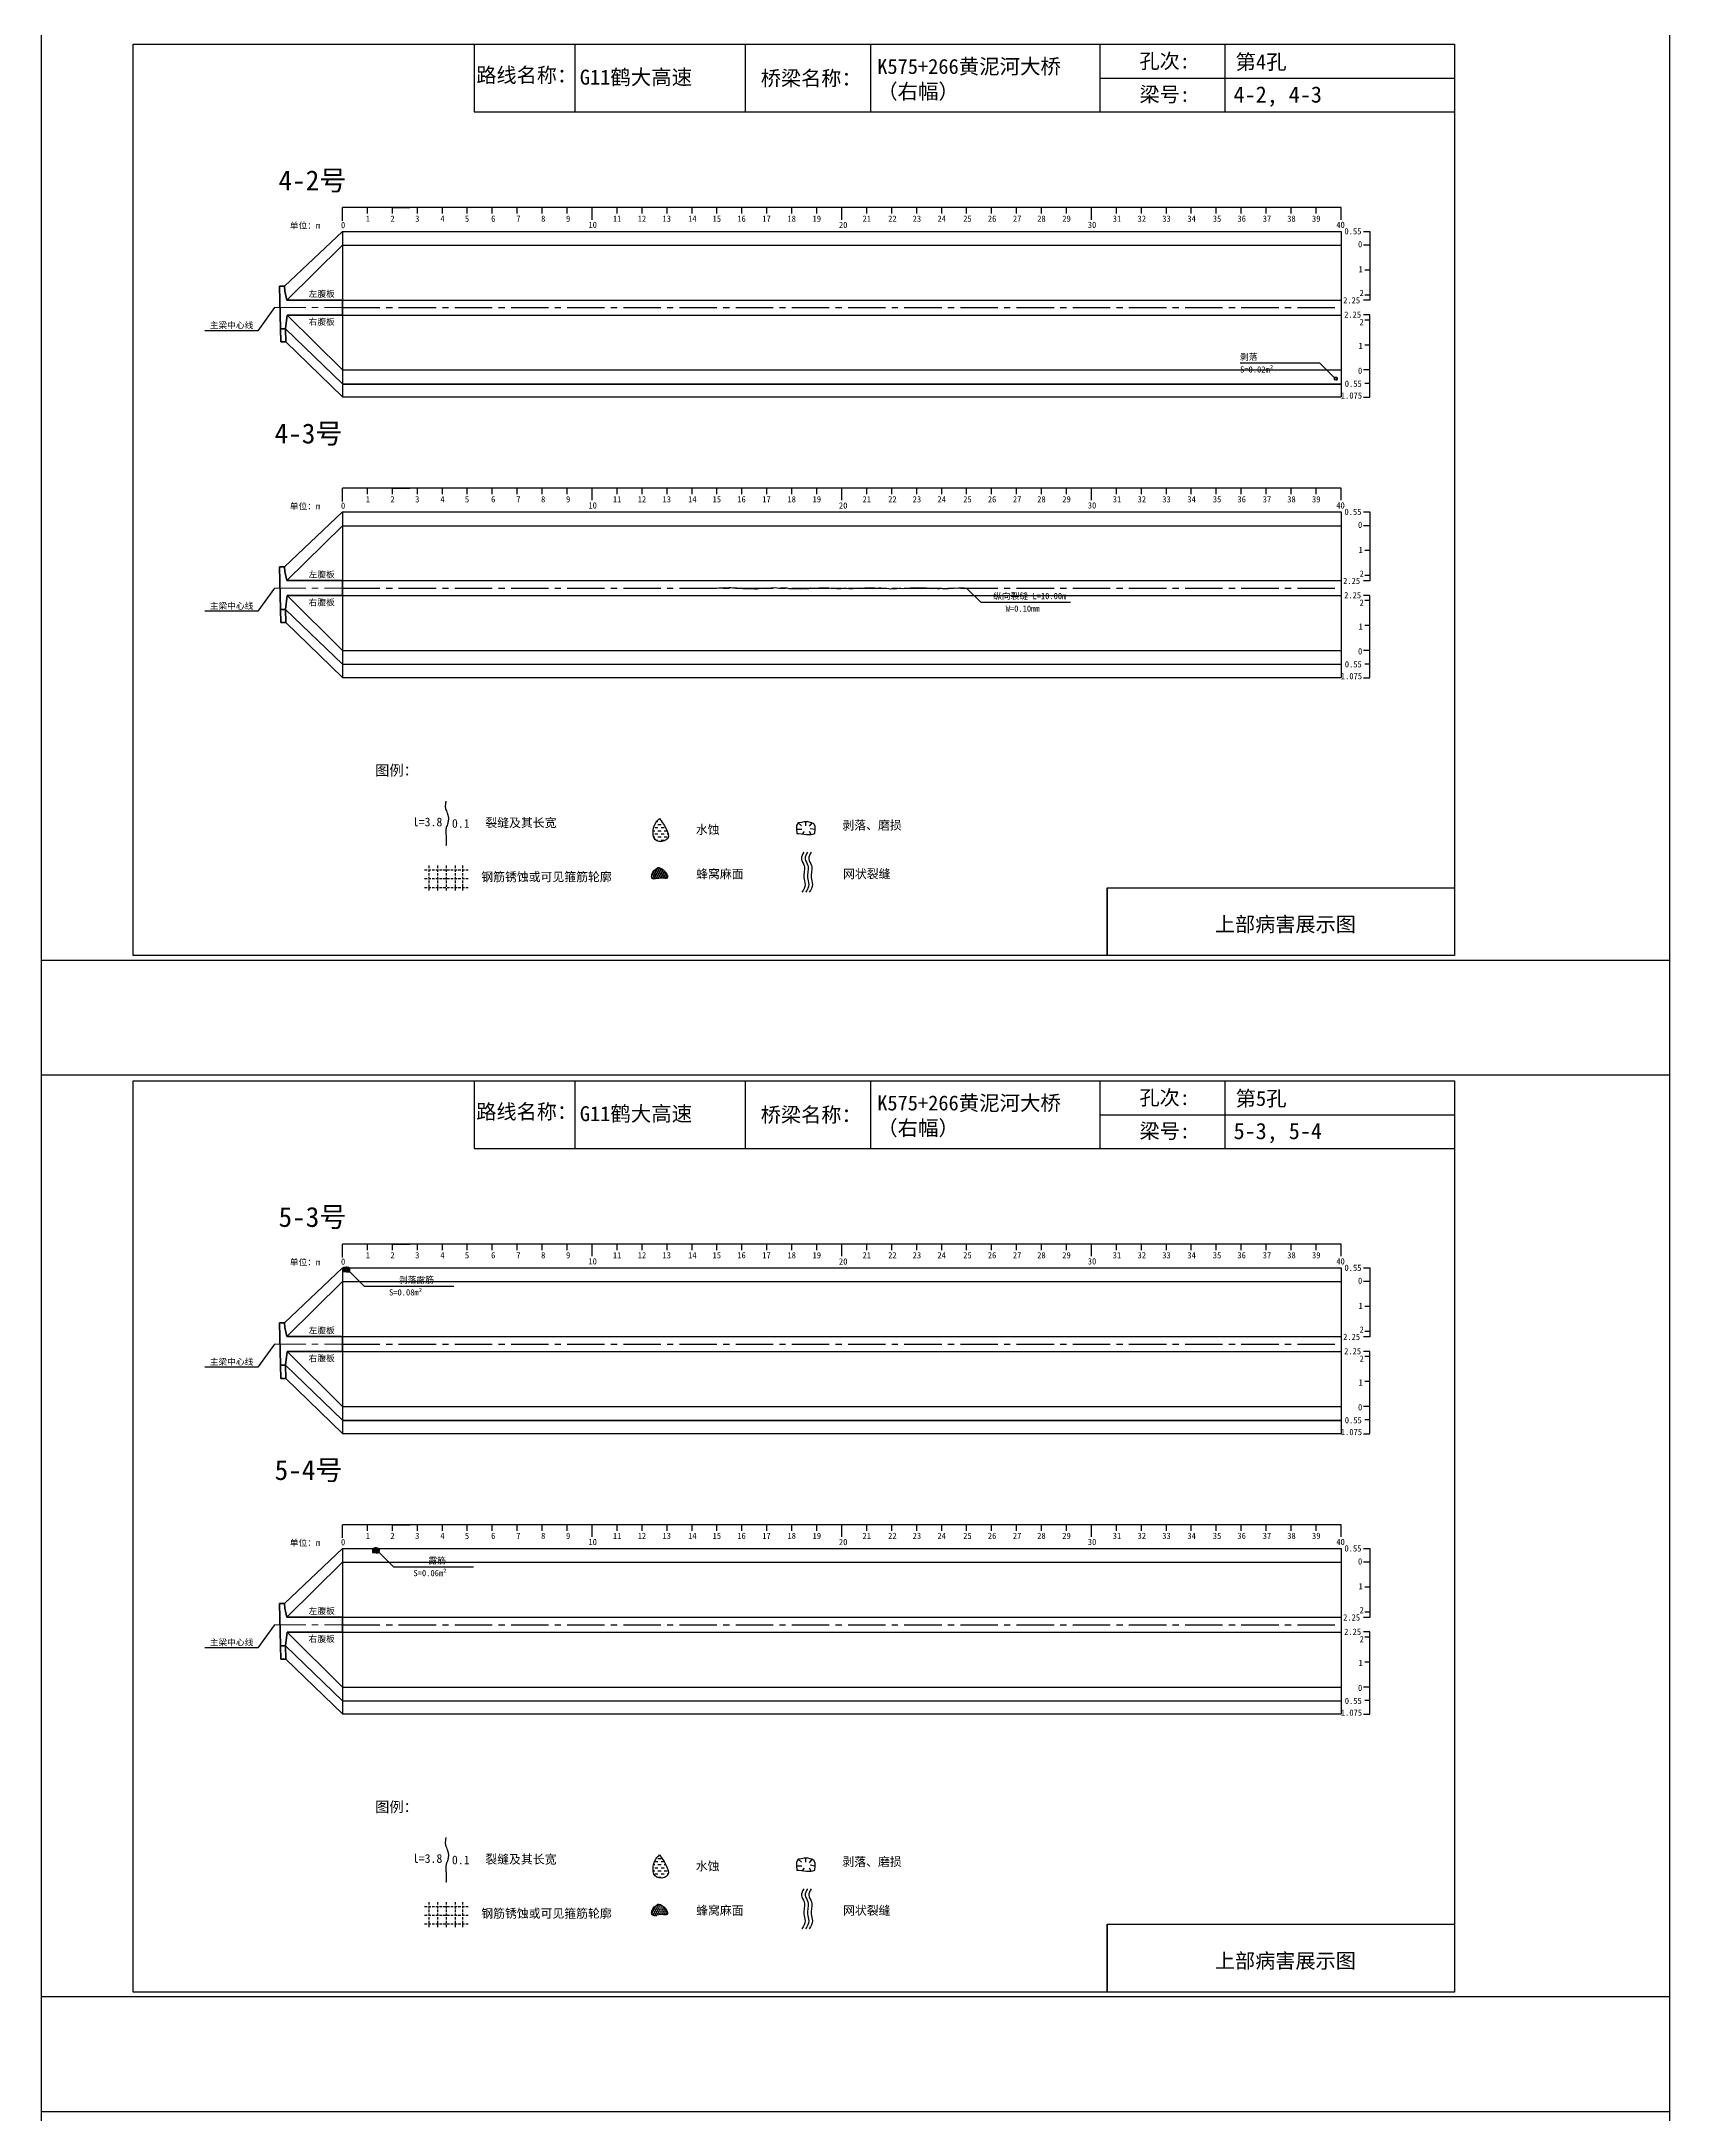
# Model space of a CAD drawing. Header units: millimetres. Extents: x -37 to 615, y -5493 to 23.
# Drawn here: x -37 to 615, y -3419 to -2589 of the extents above; entities that cross this region are included whole.
import ezdxf

# ---------------------------------------------------------------- set-up
doc = ezdxf.new("R2010")
doc.units = ezdxf.units.MM
for name, pattern in [('CENTER', [2, 1.25, -0.25, 0.25, -0.25]), ('CENTER2', [1.125, 0.75, -0.125, 0.125, -0.125]), ('DASHED', [0.75, 0.5, -0.25])]:
    doc.linetypes.add(name, pattern=pattern)
for name, color, linetype in [('加固措施', 7, 'Continuous'), ('图层1', 7, 'Continuous'), ('病害', 5, 'Continuous'), ('轮廓', 3, 'Continuous')]:
    doc.layers.add(name, color=color, linetype=linetype)
doc.layers.add('虚线', color=7, linetype='Continuous', lineweight=30)
doc.styles.get("Standard").update_dxf_attribs({"font": ''})
doc.styles.add('汉字', font='')
doc.styles.get('Standard').set_extended_font_data('SimSun')
doc.styles.get('汉字').set_extended_font_data('SimSun')
pattern_1 = [(0, (-2783.5002, -201.1734), (0.38480574, 0.76961148), [0, -0.76961148])]
pattern_2 = [(0, (-4794.9262, -487.88576), (0.38480574, 0.76961148), [0, -0.76961148])]
pattern_3 = [(0, (-2240.9707, -124.7498), (1.2467706, 1.2467706), [1.2467706, -1.2467706])]

# ---------------------------------------------------------------- blocks, each defined once
blk = doc.blocks.new('adfsd')
at = {"lineweight": -2, "ltscale": 0.5}
for p, q in [((1140.876, -3083.768), (1140.94, -3083.769)), ((1140.897, -3083.694), (1140.936, -3083.729)), ((1140.948, -3083.824), (1140.969, -3083.796)), ((1140.983, -3083.682), (1140.981, -3083.729)), ((1141.053, -3083.694), (1141.022, -3083.735)), ((1141.045, -3083.83), (1141.028, -3083.796)), ((1141.094, -3083.772), (1141.036, -3083.763))]:
    blk.add_line(p, q, dxfattribs=at)
blk.add_lwpolyline([(1141, -3083.682), (1140.967, -3083.682), (1140.934, -3083.69), (1140.897, -3083.694), (1140.876, -3083.727), (1140.876, -3083.768), (1140.88, -3083.818), (1140.905, -3083.818), (1140.991, -3083.83), (1141.045, -3083.83), (1141.078, -3083.822), (1141.09, -3083.814), (1141.094, -3083.772), (1141.094, -3083.735), (1141.078, -3083.707), (1141.053, -3083.694), (1141.033, -3083.69), (1141, -3083.678)], dxfattribs=at)
blk = doc.blocks.new('chi')
at = {"color": 0}
for p, q in [((1147.409, -3079.329), (1147.409, -3078.8)), ((1187.409, -3078.8), (1147.409, -3078.8)), ((1148.409, -3079.041), (1148.409, -3078.8)), ((1149.409, -3079.041), (1149.409, -3078.8)), ((1149.409, -3078.8), (1150.109, -3078.8)), ((1150.409, -3079.041), (1150.409, -3078.8)), ((1151.409, -3079.041), (1151.409, -3078.8)), ((1152.409, -3079.041), (1152.409, -3078.8)), ((1153.409, -3079.041), (1153.409, -3078.8)), ((1154.409, -3079.041), (1154.409, -3078.8)), ((1155.409, -3079.041), (1155.409, -3078.8)), ((1156.409, -3079.041), (1156.409, -3078.8)), ((1157.409, -3079.283), (1157.409, -3078.8)), ((1158.409, -3079.041), (1158.409, -3078.8)), ((1159.409, -3079.041), (1159.409, -3078.8)), ((1160.409, -3079.041), (1160.409, -3078.8)), ((1161.409, -3079.041), (1161.409, -3078.8)), ((1162.409, -3079.041), (1162.409, -3078.8)), ((1163.409, -3079.041), (1163.409, -3078.8)), ((1164.409, -3079.041), (1164.409, -3078.8)), ((1165.409, -3079.041), (1165.409, -3078.8)), ((1166.409, -3079.041), (1166.409, -3078.8)), ((1167.409, -3079.283), (1167.409, -3078.8)), ((1168.409, -3079.041), (1168.409, -3078.8)), ((1169.409, -3079.041), (1169.409, -3078.8)), ((1170.409, -3079.041), (1170.409, -3078.8)), ((1171.409, -3079.041), (1171.409, -3078.8)), ((1172.409, -3079.041), (1172.409, -3078.8)), ((1173.409, -3079.041), (1173.409, -3078.8)), ((1174.409, -3079.041), (1174.409, -3078.8)), ((1175.409, -3079.041), (1175.409, -3078.8)), ((1176.409, -3079.041), (1176.409, -3078.8)), ((1177.409, -3079.283), (1177.409, -3078.8)), ((1178.409, -3079.041), (1178.409, -3078.8)), ((1179.409, -3079.041), (1179.409, -3078.8)), ((1180.409, -3079.041), (1180.409, -3078.8)), ((1181.409, -3079.041), (1181.409, -3078.8)), ((1182.409, -3079.041), (1182.409, -3078.8)), ((1183.409, -3079.041), (1183.409, -3078.8)), ((1184.409, -3079.041), (1184.409, -3078.8)), ((1185.409, -3079.041), (1185.409, -3078.8)), ((1186.409, -3079.041), (1186.409, -3078.8)), ((1187.409, -3079.283), (1187.409, -3078.8))]:
    blk.add_line(p, q, dxfattribs=at)
for s, p in [('1', (1148.339, -3079.368)), ('2', (1149.328, -3079.368)), ('3', (1150.319, -3079.368)), ('4', (1151.329, -3079.368)), ('5', (1152.313, -3079.368)), ('6', (1153.363, -3079.368)), ('7', (1154.37, -3079.368)), ('8', (1155.363, -3079.368)), ('9', (1156.363, -3079.368)), ('11', (1158.242, -3079.368)), ('12', (1159.233, -3079.368)), ('13', (1160.227, -3079.368)), ('14', (1161.252, -3079.368)), ('15', (1162.233, -3079.368)), ('16', (1163.223, -3079.368)), ('17', (1164.224, -3079.368)), ('18', (1165.232, -3079.368)), ('19', (1166.238, -3079.368)), ('21', (1168.24, -3079.368)), ('22', (1169.264, -3079.368)), ('23', (1170.247, -3079.368)), ('24', (1171.24, -3079.368)), ('25', (1172.271, -3079.368)), ('26', (1173.258, -3079.368)), ('27', (1174.261, -3079.368)), ('28', (1175.236, -3079.368)), ('29', (1176.24, -3079.368)), ('31', (1178.261, -3079.368)), ('32', (1179.256, -3079.368)), ('33', (1180.243, -3079.368)), ('34', (1181.251, -3079.368)), ('35', (1182.269, -3079.368)), ('36', (1183.256, -3079.368)), ('37', (1184.269, -3079.368)), ('38', (1185.251, -3079.368)), ('39', (1186.242, -3079.368)), ('0', (1147.349, -3079.623)), ('10', (1157.259, -3079.613)), ('20', (1167.294, -3079.617)), ('30', (1177.262, -3079.613)), ('40', (1187.216, -3079.613))]:
    blk.add_text(s, height=0.25).set_placement(p)
blk = doc.blocks.new('kopp')
at = {"color": 0}
for p, q in [((1188.308, -3078.25), (1188.558, -3078.25)), ((1188.558, -3078.25), (1188.558, -3078.8)), ((1188.558, -3078.8), (1188.308, -3078.8)), ((1188.558, -3078.8), (1188.558, -3079.8)), ((1188.558, -3079.8), (1188.358, -3079.8)), ((1188.558, -3079.8), (1188.558, -3079.8)), ((1188.558, -3079.8), (1188.558, -3080.8)), ((1188.558, -3080.8), (1188.358, -3080.8)), ((1188.558, -3080.8), (1188.558, -3081.009)), ((1188.558, -3081.009), (1188.308, -3081.009)), ((1188.558, -3081.592), (1188.308, -3081.592)), ((1188.558, -3081.8), (1188.558, -3081.592)), ((1188.558, -3081.8), (1188.358, -3081.8)), ((1188.558, -3082.8), (1188.558, -3081.8)), ((1188.558, -3082.8), (1188.358, -3082.8)), ((1188.558, -3083.8), (1188.558, -3082.8)), ((1188.558, -3082.8), (1188.558, -3082.8)), ((1188.558, -3083.8), (1188.308, -3083.8)), ((1188.558, -3084.875), (1188.558, -3083.8)), ((1188.308, -3084.888), (1188.558, -3084.888)), ((1188.558, -3084.338), (1188.358, -3084.338))]:
    blk.add_line(p, q, dxfattribs=at)
for s, p in [('0.55', (1187.543, -3078.37)), ('0', (1188.086, -3078.891)), ('1', (1188.109, -3079.89)), ('2.25', (1187.49, -3081.135)), ('2', (1188.15, -3080.842)), ('2.25', (1187.53, -3081.708)), ('2', (1188.15, -3082.006)), ('1', (1188.109, -3082.959)), ('0.55', (1187.556, -3084.474)), ('0', (1188.086, -3083.954)), ('1.075', (1187.398, -3084.946))]:
    blk.add_text(s, height=0.25).set_placement(p)

msp = doc.modelspace()

# ---------------------------------------------------------------- hatches: boundary and pattern name
at = {"layer": '加固措施', "lineweight": -2}
h = msp.add_hatch(dxfattribs=at)
h.set_pattern_fill('DASH', color=256, scale=0.626645)
h.set_pattern_definition(pattern_3)
edge = h.paths.add_edge_path()
edge.add_spline(control_points=[(210.85, -2900.12), (210.36, -2900.55), (208.03, -2902.61), (207.41, -2910.1), (216.74, -2908.77), (213.29, -2903.7), (210.85, -2900.12)], knot_values=[0, 0, 0, 0, 3.237042, 15.187225, 21.182779, 35.601669, 35.601669, 35.601669, 35.601669], degree=3, periodic=0)
h = msp.add_hatch(dxfattribs=at)
h.set_pattern_fill('DASH', color=256, scale=0.626645)
h.set_pattern_definition(pattern_3)
edge = h.paths.add_edge_path()
edge.add_spline(control_points=[(210.85, -2900.12), (210.36, -2900.55), (208.03, -2902.61), (207.41, -2910.1), (216.74, -2908.77), (213.29, -2903.7), (210.85, -2900.12)], knot_values=[0, 0, 0, 0, 3.237042, 15.187225, 21.182779, 35.601669, 35.601669, 35.601669, 35.601669], degree=3, periodic=0)
h = msp.add_hatch(dxfattribs=at)
h.set_pattern_fill('DOTS', scale=0.696272)
h.set_pattern_definition(pattern_1)
edge = h.paths.add_edge_path()
edge.add_spline(control_points=[(210.19, -2919.78), (209.15, -2920.49), (207.68, -2921.51), (207.52, -2925.25), (211, -2923.53), (215.72, -2924.88), (212.21, -2919.7), (210.31, -2919.78), (210.19, -2919.78)], knot_values=[0, 0, 0, 0, 5.205471, 7.397577, 12.944796, 16.169923, 23.88441, 24.400432, 24.400432, 24.400432, 24.400432], degree=3, periodic=0)
h = msp.add_hatch(dxfattribs=at)
h.set_pattern_fill('DOTS', scale=0.696272)
h.set_pattern_definition(pattern_1)
edge = h.paths.add_edge_path()
edge.add_spline(control_points=[(210.19, -2919.78), (209.15, -2920.49), (207.68, -2921.51), (207.52, -2925.25), (211, -2923.53), (215.72, -2924.88), (212.21, -2919.7), (210.31, -2919.78), (210.19, -2919.78)], knot_values=[0, 0, 0, 0, 5.205471, 7.397577, 12.944796, 16.169923, 23.88441, 24.400432, 24.400432, 24.400432, 24.400432], degree=3, periodic=0)
h = msp.add_hatch(dxfattribs=at)
h.set_pattern_fill('DASH', color=256, scale=0.626645)
h.set_pattern_definition(pattern_3)
edge = h.paths.add_edge_path()
edge.add_spline(control_points=[(210.85, -3315.12), (210.36, -3315.55), (208.03, -3317.61), (207.41, -3325.1), (216.74, -3323.77), (213.29, -3318.7), (210.85, -3315.12)], knot_values=[0, 0, 0, 0, 3.237042, 15.187225, 21.182779, 35.601669, 35.601669, 35.601669, 35.601669], degree=3, periodic=0)
h = msp.add_hatch(dxfattribs=at)
h.set_pattern_fill('DASH', color=256, scale=0.626645)
h.set_pattern_definition(pattern_3)
edge = h.paths.add_edge_path()
edge.add_spline(control_points=[(210.85, -3315.12), (210.36, -3315.55), (208.03, -3317.61), (207.41, -3325.1), (216.74, -3323.77), (213.29, -3318.7), (210.85, -3315.12)], knot_values=[0, 0, 0, 0, 3.237042, 15.187225, 21.182779, 35.601669, 35.601669, 35.601669, 35.601669], degree=3, periodic=0)
h = msp.add_hatch(dxfattribs=at)
h.set_pattern_fill('DOTS', scale=0.696272)
h.set_pattern_definition(pattern_1)
edge = h.paths.add_edge_path()
edge.add_spline(control_points=[(210.19, -3334.78), (209.15, -3335.49), (207.68, -3336.51), (207.52, -3340.25), (211, -3338.53), (215.72, -3339.88), (212.21, -3334.7), (210.31, -3334.78), (210.19, -3334.78)], knot_values=[0, 0, 0, 0, 5.205471, 7.397577, 12.944796, 16.169923, 23.88441, 24.400432, 24.400432, 24.400432, 24.400432], degree=3, periodic=0)
h = msp.add_hatch(dxfattribs=at)
h.set_pattern_fill('DOTS', scale=0.696272)
h.set_pattern_definition(pattern_1)
edge = h.paths.add_edge_path()
edge.add_spline(control_points=[(210.19, -3334.78), (209.15, -3335.49), (207.68, -3336.51), (207.52, -3340.25), (211, -3338.53), (215.72, -3339.88), (212.21, -3334.7), (210.31, -3334.78), (210.19, -3334.78)], knot_values=[0, 0, 0, 0, 5.205471, 7.397577, 12.944796, 16.169923, 23.88441, 24.400432, 24.400432, 24.400432, 24.400432], degree=3, periodic=0)
at = {"layer": '病害', "lineweight": -2}
h = msp.add_hatch(dxfattribs=at)
h.set_pattern_fill('DOTS', color=4, scale=0.696272, style=0)
h.set_pattern_definition(pattern_2)
edge = h.paths.add_edge_path()
edge.add_spline(control_points=[(210.19, -2919.78), (209.15, -2920.49), (207.68, -2921.51), (207.52, -2925.25), (211, -2923.53), (215.72, -2924.88), (212.21, -2919.7), (210.31, -2919.78), (210.19, -2919.78)], knot_values=[0, 0, 0, 0, 1.041094, 1.479515, 2.588959, 3.233985, 4.776882, 4.880086, 4.880086, 4.880086, 4.880086], degree=3, periodic=0)
h = msp.add_hatch(dxfattribs=at)
h.set_pattern_fill('DOTS', color=4, scale=0.696272, style=0)
h.set_pattern_definition(pattern_2)
edge = h.paths.add_edge_path()
edge.add_spline(control_points=[(210.19, -2919.78), (209.15, -2920.49), (207.68, -2921.51), (207.52, -2925.25), (211, -2923.53), (215.72, -2924.88), (212.21, -2919.7), (210.31, -2919.78), (210.19, -2919.78)], knot_values=[0, 0, 0, 0, 1.041094, 1.479515, 2.588959, 3.233985, 4.776882, 4.880086, 4.880086, 4.880086, 4.880086], degree=3, periodic=0)
h = msp.add_hatch(dxfattribs=at)
h.set_pattern_fill('DOTS', color=4, scale=0.696272, style=0)
h.set_pattern_definition(pattern_2)
edge = h.paths.add_edge_path()
edge.add_spline(control_points=[(210.19, -3334.78), (209.15, -3335.49), (207.68, -3336.51), (207.52, -3340.25), (211, -3338.53), (215.72, -3339.88), (212.21, -3334.7), (210.31, -3334.78), (210.19, -3334.78)], knot_values=[0, 0, 0, 0, 1.041094, 1.479515, 2.588959, 3.233985, 4.776882, 4.880086, 4.880086, 4.880086, 4.880086], degree=3, periodic=0)
h = msp.add_hatch(dxfattribs=at)
h.set_pattern_fill('DOTS', color=4, scale=0.696272, style=0)
h.set_pattern_definition(pattern_2)
edge = h.paths.add_edge_path()
edge.add_spline(control_points=[(210.19, -3334.78), (209.15, -3335.49), (207.68, -3336.51), (207.52, -3340.25), (211, -3338.53), (215.72, -3339.88), (212.21, -3334.7), (210.31, -3334.78), (210.19, -3334.78)], knot_values=[0, 0, 0, 0, 1.041094, 1.479515, 2.588959, 3.233985, 4.776882, 4.880086, 4.880086, 4.880086, 4.880086], degree=3, periodic=0)

# ---------------------------------------------------------------- linework, layer by layer
at = {"color": 0, "linetype": 'ByBlock'}
for p, q in [((0, -2590.15), (529.17, -2590.15)), ((0, -2955), (0, -2590.15)), ((136.5, -2590.15), (136.5, -2617.28)), ((245.1, -2590.15), (245.1, -2617.28)), ((387.13, -2590.15), (387.13, -2617.28)), ((437.29, -2590.21), (437.29, -2617.34)), ((529.17, -2590.15), (529.17, -2955)), ((136.5, -2617.28), (529.17, -2617.28)), ((390.12, -2955), (390.12, -2927.88)), ((390.12, -2927.88), (529.17, -2927.88)), ((529.17, -2955), (0, -2955)), ((0, -3005.15), (529.17, -3005.15)), ((0, -3370), (0, -3005.15)), ((136.5, -3005.15), (136.5, -3032.28)), ((245.1, -3005.15), (245.1, -3032.28)), ((387.13, -3005.15), (387.13, -3032.28)), ((437.29, -3005.21), (437.29, -3032.34)), ((529.17, -3005.15), (529.17, -3370)), ((136.5, -3032.28), (529.17, -3032.28)), ((390.12, -3370), (390.12, -3342.88)), ((390.12, -3342.88), (529.17, -3342.88)), ((529.17, -3370), (0, -3370))]:
    msp.add_line(p, q, dxfattribs=at)
at = {"color": 0}
for p, q in [((60.65, -2687.07), (83.82, -2665.07)), ((61.57, -2692.57), (83.82, -2670.57)), ((83.82, -2665.07), (83.82, -2731.32)), ((83.82, -2665.07), (483.82, -2665.07)), ((483.82, -2665.07), (483.82, -2731.32)), ((56.57, -2695.57), (49.96, -2704.83)), ((83.82, -2692.57), (483.82, -2692.57)), ((483.82, -2692.57), (483.82, -2695.57)), ((49.96, -2704.83), (28.63, -2704.83)), ((60.99, -2704.07), (83.82, -2726.07)), ((61.64, -2698.57), (83.82, -2720.57)), ((83.82, -2698.57), (483.82, -2698.57)), ((61.09, -2709.32), (83.82, -2731.32)), ((83.82, -2720.57), (483.82, -2720.57)), ((83.82, -2726.07), (483.82, -2726.07)), ((83.82, -2726.19), (483.82, -2726.19)), ((83.82, -2731.32), (483.82, -2731.32)), ((60.65, -2799.41), (83.82, -2777.41)), ((83.82, -2777.41), (83.82, -2843.66)), ((83.82, -2777.41), (483.82, -2777.41)), ((483.82, -2777.41), (483.82, -2843.66)), ((61.57, -2804.92), (83.82, -2782.91)), ((83.82, -2782.91), (483.82, -2782.91)), ((83.82, -2804.91), (483.82, -2804.91)), ((483.82, -2804.91), (483.82, -2807.91)), ((56.57, -2807.91), (49.96, -2817.17)), ((61.64, -2810.91), (83.82, -2832.91)), ((83.82, -2810.91), (483.82, -2810.91)), ((49.96, -2817.17), (28.63, -2817.17)), ((60.99, -2816.41), (83.82, -2838.41)), ((61.09, -2821.66), (83.82, -2843.66)), ((83.82, -2832.91), (483.82, -2832.91)), ((83.82, -2838.41), (483.82, -2838.41)), ((83.82, -2843.66), (483.82, -2843.66)), ((60.65, -3102.07), (83.82, -3080.07)), ((61.57, -3107.57), (83.82, -3085.57)), ((83.82, -3080.07), (83.82, -3146.32)), ((83.82, -3080.07), (483.82, -3080.07)), ((483.82, -3080.07), (483.82, -3146.32)), ((56.57, -3110.57), (49.96, -3119.83)), ((83.82, -3107.57), (483.82, -3107.57)), ((483.82, -3107.57), (483.82, -3110.57)), ((49.96, -3119.83), (28.63, -3119.83)), ((60.99, -3119.07), (83.82, -3141.07)), ((61.64, -3113.57), (83.82, -3135.57)), ((83.82, -3113.57), (483.82, -3113.57)), ((61.09, -3124.32), (83.82, -3146.32)), ((83.82, -3135.57), (483.82, -3135.57)), ((83.82, -3141.07), (483.82, -3141.07)), ((83.82, -3141.19), (483.82, -3141.19)), ((83.82, -3146.32), (483.82, -3146.32)), ((60.65, -3214.41), (83.82, -3192.41)), ((83.82, -3192.41), (83.82, -3258.66)), ((83.82, -3192.41), (483.82, -3192.41)), ((483.82, -3192.41), (483.82, -3258.66)), ((61.57, -3219.92), (83.82, -3197.91)), ((83.82, -3197.91), (483.82, -3197.91)), ((83.82, -3219.91), (483.82, -3219.91)), ((483.82, -3219.91), (483.82, -3222.91)), ((56.57, -3222.91), (49.96, -3232.17)), ((61.64, -3225.91), (83.82, -3247.91)), ((83.82, -3225.91), (483.82, -3225.91)), ((49.96, -3232.17), (28.63, -3232.17)), ((60.99, -3231.41), (83.82, -3253.41)), ((61.09, -3236.66), (83.82, -3258.66)), ((83.82, -3247.91), (483.82, -3247.91)), ((83.82, -3253.41), (483.82, -3253.41)), ((83.82, -3258.66), (483.82, -3258.66))]:
    msp.add_line(p, q, dxfattribs=at)
for p, q in [((83.82, -2670.57), (483.82, -2670.57)), ((83.82, -3085.57), (483.82, -3085.57))]:
    msp.add_line(p, q)
at = {"color": 1, "linetype": 'CENTER2', "ltscale": 20}
for p, q in [((83.82, -2695.57), (483.82, -2695.57)), ((83.82, -2807.91), (483.82, -2807.91)), ((83.82, -3110.57), (483.82, -3110.57)), ((83.82, -3222.91), (483.82, -3222.91))]:
    msp.add_line(p, q, dxfattribs=at)
at = {"color": 7}
for p, q in [((481, -2724.1), (481.41, -2724.1)), ((481.13, -2723.62), (481.38, -2723.84)), ((481.46, -2724.45), (481.59, -2724.27)), ((481.68, -2723.55), (481.67, -2723.84)), ((482.13, -2723.62), (481.93, -2723.88)), ((482.08, -2724.49), (481.97, -2724.27)), ((482.39, -2724.12), (482.02, -2724.07)), ((84, -3080.92), (84.82, -3080.93)), ((84.26, -3079.97), (84.77, -3080.41)), ((84.92, -3081.63), (85.19, -3081.27)), ((85.37, -3079.81), (85.34, -3080.41)), ((86.26, -3079.97), (85.86, -3080.49)), ((86.16, -3081.71), (85.94, -3081.27)), ((86.79, -3080.97), (86.04, -3080.85)), ((95.8, -3193.32), (96.62, -3193.33)), ((96.06, -3192.37), (96.57, -3192.81)), ((96.72, -3194.03), (96.99, -3193.67)), ((97.17, -3192.21), (97.14, -3192.81)), ((98.06, -3192.37), (97.66, -3192.89)), ((97.96, -3194.11), (97.74, -3193.67)), ((98.59, -3193.37), (97.84, -3193.25))]:
    msp.add_line(p, q, dxfattribs=at)
at = {"color": 1, "linetype": 'DASHED', "ltscale": 2}
for p, q in [((116.71, -2920.75), (134.11, -2920.75)), ((116.71, -2920.75), (134.11, -2920.75)), ((118.45, -2919.01), (118.45, -2929.45)), ((118.45, -2919.01), (118.45, -2929.45)), ((121.93, -2919.01), (121.93, -2929.45)), ((121.93, -2919.01), (121.93, -2929.45)), ((125.41, -2919.01), (125.41, -2929.45)), ((125.41, -2919.01), (125.41, -2929.45)), ((128.89, -2919.01), (128.89, -2929.45)), ((128.89, -2919.01), (128.89, -2929.45)), ((131.87, -2918.98), (131.87, -2929.43)), ((131.87, -2918.98), (131.87, -2929.43)), ((116.71, -2924.23), (134.11, -2924.23)), ((116.71, -2924.23), (134.11, -2924.23)), ((116.71, -2927.71), (134.11, -2927.71)), ((116.71, -2927.71), (134.11, -2927.71)), ((116.71, -3335.75), (134.11, -3335.75)), ((116.71, -3335.75), (134.11, -3335.75)), ((118.45, -3334.01), (118.45, -3344.45)), ((118.45, -3334.01), (118.45, -3344.45)), ((121.93, -3334.01), (121.93, -3344.45)), ((121.93, -3334.01), (121.93, -3344.45)), ((125.41, -3334.01), (125.41, -3344.45)), ((125.41, -3334.01), (125.41, -3344.45)), ((128.89, -3334.01), (128.89, -3344.45)), ((128.89, -3334.01), (128.89, -3344.45)), ((131.87, -3333.98), (131.87, -3344.43)), ((131.87, -3333.98), (131.87, -3344.43)), ((116.71, -3339.23), (134.11, -3339.23)), ((116.71, -3339.23), (134.11, -3339.23)), ((116.71, -3342.71), (134.11, -3342.71)), ((116.71, -3342.71), (134.11, -3342.71))]:
    msp.add_line(p, q, dxfattribs=at)
at = {"color": 1, "linetype": 'DASHED'}
for p, q in [((84, -3080.25), (86.79, -3080.25)), ((84, -3080.73), (86.79, -3080.73)), ((84, -3081.22), (86.79, -3081.22)), ((84.7, -3081.71), (84.7, -3079.76)), ((85.39, -3081.71), (85.39, -3079.76)), ((86.09, -3081.71), (86.09, -3079.76)), ((95.8, -3192.65), (98.59, -3192.65)), ((95.8, -3193.13), (98.59, -3193.13)), ((95.8, -3193.62), (98.59, -3193.62)), ((96.5, -3194.11), (96.5, -3192.16)), ((97.19, -3194.11), (97.19, -3192.16)), ((97.89, -3194.11), (97.89, -3192.16))]:
    msp.add_line(p, q, dxfattribs=at)
at = {"color": 3, "linetype": 'ByBlock'}
for points in [[(-36.77, -2541.81), (615.38, -2541.81), (615.38, -3002.93), (-36.77, -3002.93)], [(-36.77, -2956.81), (615.38, -2956.81), (615.38, -3417.93), (-36.77, -3417.93)], [(-36.77, -3371.81), (615.38, -3371.81), (615.38, -3832.93), (-36.77, -3832.93)]]:
    msp.add_lwpolyline(points, close=True, dxfattribs=at)
at = {"color": 7}
for points in [[(481, -2723.52), (475.34, -2717.86), (443.34, -2717.86)], [(481.79, -2723.55), (481.58, -2723.55), (481.37, -2723.6), (481.13, -2723.62), (481, -2723.83), (481, -2724.1), (481.03, -2724.41), (481.18, -2724.41), (481.74, -2724.49), (482.08, -2724.49), (482.29, -2724.44), (482.37, -2724.39), (482.39, -2724.12), (482.39, -2723.89), (482.29, -2723.7), (482.13, -2723.62), (482, -2723.6), (481.79, -2723.52)], [(233.8, -2807.87), (234.6, -2807.78), (235.4, -2807.81), (236.2, -2807.83), (237, -2807.69), (237.8, -2807.8), (238.6, -2807.7), (239.4, -2807.69), (240.2, -2807.82), (241, -2807.78), (241.8, -2807.82), (242.6, -2807.88), (243.4, -2807.9), (244.2, -2808), (245, -2808.07), (245.8, -2808.03), (246.6, -2808.05), (247.4, -2808.02), (248.2, -2808.12), (249, -2808.16), (249.8, -2808.14), (250.6, -2808.05), (251.4, -2807.94), (252.2, -2807.93), (253, -2807.9), (253.8, -2807.8), (254.6, -2807.88), (255.4, -2807.83), (256.2, -2807.82), (257, -2807.68), (257.8, -2807.73), (258.6, -2807.86), (259.4, -2807.74), (260.2, -2807.85), (261, -2807.81), (261.8, -2807.83), (262.6, -2808.04), (263.4, -2808.04), (264.2, -2808.1), (265, -2808.14), (265.8, -2808.04), (266.6, -2808.03), (267.4, -2808.16), (268.2, -2808), (269, -2808.05), (269.8, -2808.05), (270.6, -2808.02), (271.4, -2807.85), (272.2, -2807.97), (273, -2807.85), (273.8, -2807.86), (274.6, -2807.73), (275.4, -2807.73), (276.2, -2807.81), (277, -2807.75), (277.8, -2807.76), (278.6, -2807.85), (279.4, -2807.89), (280.2, -2807.95), (281, -2807.89), (281.8, -2808.02), (282.6, -2808.04), (283.4, -2808.12), (284.2, -2807.96), (285, -2807.99), (285.8, -2807.99), (286.6, -2808.04), (287.4, -2808.06), (288.2, -2808.02), (289, -2807.89), (289.8, -2807.86), (290.6, -2807.87), (291.4, -2807.81), (292.2, -2807.87), (293, -2807.82), (293.8, -2807.85), (294.6, -2807.8), (295.4, -2807.72), (296.2, -2807.78), (297, -2807.73), (297.8, -2807.87), (298.6, -2807.82), (299.4, -2807.84), (300.2, -2807.86), (301, -2807.97), (301.8, -2807.92), (302.6, -2808.03), (303.4, -2808.13), (304.2, -2808.12), (305, -2808.13), (305.8, -2808.03), (306.6, -2807.95), (307.4, -2807.93), (308.2, -2808.05), (309, -2807.88), (309.8, -2807.95), (310.6, -2807.9), (311.4, -2807.78), (312.2, -2807.77), (313, -2807.7), (313.8, -2807.83), (314.6, -2807.72), (315.4, -2807.74), (316.2, -2807.8), (317, -2807.85), (317.8, -2807.8), (318.6, -2807.95), (319.4, -2807.87), (320.2, -2808.09), (321, -2807.94), (321.8, -2807.96), (322.6, -2808.14), (323.4, -2807.97), (324.2, -2808.07), (325, -2808.1), (325.8, -2808), (326.6, -2808.05), (327.4, -2807.87), (328.2, -2807.9), (329, -2807.82), (329.8, -2807.86), (330.6, -2807.8), (331.4, -2807.81), (332.2, -2807.82), (333, -2807.77), (333.8, -2807.92)], [(333.8, -2807.92), (339.46, -2813.58), (375.46, -2813.58)], [(85.58, -3079.81), (85.16, -3079.81), (84.74, -3079.92), (84.26, -3079.97), (84, -3080.39), (84, -3080.92), (84.05, -3081.55), (84.37, -3081.55), (85.47, -3081.71), (86.16, -3081.71), (86.58, -3081.6), (86.74, -3081.5), (86.79, -3080.97), (86.79, -3080.5), (86.58, -3080.13), (86.26, -3079.97), (86, -3079.92), (85.58, -3079.76)], [(86.79, -3081.71), (92.45, -3087.36), (128.45, -3087.36)], [(97.38, -3192.21), (96.96, -3192.21), (96.54, -3192.32), (96.06, -3192.37), (95.8, -3192.79), (95.8, -3193.32), (95.85, -3193.95), (96.17, -3193.95), (97.27, -3194.11), (97.96, -3194.11), (98.38, -3194), (98.54, -3193.9), (98.59, -3193.37), (98.59, -3192.9), (98.38, -3192.53), (98.06, -3192.37), (97.8, -3192.32), (97.38, -3192.16)], [(98.59, -3194.11), (104.25, -3199.76), (136.25, -3199.76)]]:
    msp.add_lwpolyline(points, dxfattribs=at)
at = {"lineweight": -2}
for points in [[(210.19, -2919.78), (209.15, -2920.49), (207.68, -2921.51), (207.52, -2925.25), (211, -2923.53), (215.72, -2924.88), (212.21, -2919.7), (210.31, -2919.78), (210.19, -2919.78)], [(210.19, -2919.78), (209.15, -2920.49), (207.68, -2921.51), (207.52, -2925.25), (211, -2923.53), (215.72, -2924.88), (212.21, -2919.7), (210.31, -2919.78), (210.19, -2919.78)], [(210.19, -3334.78), (209.15, -3335.49), (207.68, -3336.51), (207.52, -3340.25), (211, -3338.53), (215.72, -3339.88), (212.21, -3334.7), (210.31, -3334.78), (210.19, -3334.78)], [(210.19, -3334.78), (209.15, -3335.49), (207.68, -3336.51), (207.52, -3340.25), (211, -3338.53), (215.72, -3339.88), (212.21, -3334.7), (210.31, -3334.78), (210.19, -3334.78)]]:
    msp.add_open_spline(points, degree=3, knots=[0, 0, 0, 0, 3.624423, 5.150725, 9.013098, 11.258664, 16.630045, 16.989336, 16.989336, 16.989336, 16.989336], dxfattribs=at)
for points in [[(268.59, -2913.64), (268.08, -2914.53), (267.03, -2916.33), (269.71, -2919.45), (267.97, -2923.1), (269.63, -2926.74), (268.46, -2928.65), (267.82, -2929.69)], [(268.59, -2913.64), (268.08, -2914.53), (267.03, -2916.33), (269.71, -2919.45), (267.97, -2923.1), (269.63, -2926.74), (268.46, -2928.65), (267.82, -2929.69)], [(270.07, -2913.64), (269.55, -2914.53), (268.51, -2916.33), (271.18, -2919.45), (269.44, -2923.1), (271.1, -2926.74), (269.94, -2928.65), (269.3, -2929.69)], [(270.07, -2913.64), (269.55, -2914.53), (268.51, -2916.33), (271.18, -2919.45), (269.44, -2923.1), (271.1, -2926.74), (269.94, -2928.65), (269.3, -2929.69)], [(271.52, -2913.64), (271, -2914.53), (269.96, -2916.33), (272.63, -2919.45), (270.89, -2923.1), (272.55, -2926.74), (271.39, -2928.65), (270.75, -2929.69)], [(271.52, -2913.64), (271, -2914.53), (269.96, -2916.33), (272.63, -2919.45), (270.89, -2923.1), (272.55, -2926.74), (271.39, -2928.65), (270.75, -2929.69)], [(268.59, -3328.64), (268.08, -3329.53), (267.03, -3331.33), (269.71, -3334.45), (267.97, -3338.1), (269.63, -3341.74), (268.46, -3343.65), (267.82, -3344.69)], [(268.59, -3328.64), (268.08, -3329.53), (267.03, -3331.33), (269.71, -3334.45), (267.97, -3338.1), (269.63, -3341.74), (268.46, -3343.65), (267.82, -3344.69)], [(270.07, -3328.64), (269.55, -3329.53), (268.51, -3331.33), (271.18, -3334.45), (269.44, -3338.1), (271.1, -3341.74), (269.94, -3343.65), (269.3, -3344.69)], [(270.07, -3328.64), (269.55, -3329.53), (268.51, -3331.33), (271.18, -3334.45), (269.44, -3338.1), (271.1, -3341.74), (269.94, -3343.65), (269.3, -3344.69)], [(271.52, -3328.64), (271, -3329.53), (269.96, -3331.33), (272.63, -3334.45), (270.89, -3338.1), (272.55, -3341.74), (271.39, -3343.65), (270.75, -3344.69)], [(271.52, -3328.64), (271, -3329.53), (269.96, -3331.33), (272.63, -3334.45), (270.89, -3338.1), (272.55, -3341.74), (271.39, -3343.65), (270.75, -3344.69)]]:
    msp.add_open_spline(points, degree=3, knots=[0, 0, 0, 0, 2.808133, 5.677796, 10.461234, 13.324406, 16.732801, 16.732801, 16.732801, 16.732801])
at = {"layer": '加固措施', "lineweight": -2}
for points in [[(210.85, -2900.12), (210.36, -2900.55), (208.03, -2902.61), (207.41, -2910.1), (216.74, -2908.77), (213.29, -2903.7), (210.85, -2900.12)], [(210.85, -2900.12), (210.36, -2900.55), (208.03, -2902.61), (207.41, -2910.1), (216.74, -2908.77), (213.29, -2903.7), (210.85, -2900.12)], [(210.85, -3315.12), (210.36, -3315.55), (208.03, -3317.61), (207.41, -3325.1), (216.74, -3323.77), (213.29, -3318.7), (210.85, -3315.12)], [(210.85, -3315.12), (210.36, -3315.55), (208.03, -3317.61), (207.41, -3325.1), (216.74, -3323.77), (213.29, -3318.7), (210.85, -3315.12)]]:
    msp.add_open_spline(points, degree=3, knots=[0, 0, 0, 0, 2.028466, 9.51698, 13.274057, 22.309569, 22.309569, 22.309569, 22.309569], dxfattribs=at)
at = {"layer": '图层1', "lineweight": -2}
for points in [[(125.25, -2893.18), (125.22, -2893.39), (125.18, -2893.61), (125.07, -2894.25), (125.02, -2894.65), (124.99, -2895.22), (125, -2895.4), (125.02, -2895.69), (125.03, -2895.79), (125.06, -2896), (125.09, -2896.11), (125.19, -2896.49), (125.29, -2896.79), (125.54, -2897.43), (125.69, -2897.78), (125.96, -2898.54), (126.09, -2898.96), (126.21, -2899.66), (126.24, -2899.94), (126.25, -2900.49), (126.23, -2900.75), (126.16, -2901.26), (126.11, -2901.5), (126, -2901.97), (125.93, -2902.19), (125.76, -2902.75), (125.64, -2903.07), (125.45, -2903.67), (125.36, -2903.96), (125.27, -2904.34), (125.24, -2904.46), (125.21, -2904.68), (125.2, -2904.77), (125.18, -2904.97), (125.17, -2905.08), (125.17, -2905.46), (125.18, -2905.75), (125.23, -2906.38), (125.27, -2906.71), (125.33, -2907.3), (125.35, -2907.54), (125.38, -2908), (125.39, -2908.22), (125.4, -2908.64), (125.4, -2908.84), (125.39, -2909.46), (125.37, -2909.86), (125.32, -2910.55), (125.3, -2910.85), (125.27, -2911.15)], [(125.25, -2893.18), (125.22, -2893.39), (125.18, -2893.61), (125.07, -2894.25), (125.02, -2894.65), (124.99, -2895.22), (125, -2895.4), (125.02, -2895.69), (125.03, -2895.79), (125.06, -2896), (125.09, -2896.11), (125.19, -2896.49), (125.29, -2896.79), (125.54, -2897.43), (125.69, -2897.78), (125.96, -2898.54), (126.09, -2898.96), (126.21, -2899.66), (126.24, -2899.94), (126.25, -2900.49), (126.23, -2900.75), (126.16, -2901.26), (126.11, -2901.5), (126, -2901.97), (125.93, -2902.19), (125.76, -2902.75), (125.64, -2903.07), (125.45, -2903.67), (125.36, -2903.96), (125.27, -2904.34), (125.24, -2904.46), (125.21, -2904.68), (125.2, -2904.77), (125.18, -2904.97), (125.17, -2905.08), (125.17, -2905.46), (125.18, -2905.75), (125.23, -2906.38), (125.27, -2906.71), (125.33, -2907.3), (125.35, -2907.54), (125.38, -2908), (125.39, -2908.22), (125.4, -2908.64), (125.4, -2908.84), (125.39, -2909.46), (125.37, -2909.86), (125.32, -2910.55), (125.3, -2910.85), (125.27, -2911.15)], [(125.25, -3308.18), (125.22, -3308.39), (125.18, -3308.61), (125.07, -3309.25), (125.02, -3309.65), (124.99, -3310.22), (125, -3310.4), (125.02, -3310.69), (125.03, -3310.79), (125.06, -3311), (125.09, -3311.11), (125.19, -3311.49), (125.29, -3311.79), (125.54, -3312.43), (125.69, -3312.78), (125.96, -3313.54), (126.09, -3313.96), (126.21, -3314.66), (126.24, -3314.94), (126.25, -3315.49), (126.23, -3315.75), (126.16, -3316.26), (126.11, -3316.5), (126, -3316.97), (125.93, -3317.19), (125.76, -3317.75), (125.64, -3318.07), (125.45, -3318.67), (125.36, -3318.96), (125.27, -3319.34), (125.24, -3319.46), (125.21, -3319.68), (125.2, -3319.77), (125.18, -3319.97), (125.17, -3320.08), (125.17, -3320.46), (125.18, -3320.75), (125.23, -3321.38), (125.27, -3321.71), (125.33, -3322.3), (125.35, -3322.54), (125.38, -3323), (125.39, -3323.22), (125.4, -3323.64), (125.4, -3323.84), (125.39, -3324.46), (125.37, -3324.86), (125.32, -3325.55), (125.3, -3325.85), (125.27, -3326.15)], [(125.25, -3308.18), (125.22, -3308.39), (125.18, -3308.61), (125.07, -3309.25), (125.02, -3309.65), (124.99, -3310.22), (125, -3310.4), (125.02, -3310.69), (125.03, -3310.79), (125.06, -3311), (125.09, -3311.11), (125.19, -3311.49), (125.29, -3311.79), (125.54, -3312.43), (125.69, -3312.78), (125.96, -3313.54), (126.09, -3313.96), (126.21, -3314.66), (126.24, -3314.94), (126.25, -3315.49), (126.23, -3315.75), (126.16, -3316.26), (126.11, -3316.5), (126, -3316.97), (125.93, -3317.19), (125.76, -3317.75), (125.64, -3318.07), (125.45, -3318.67), (125.36, -3318.96), (125.27, -3319.34), (125.24, -3319.46), (125.21, -3319.68), (125.2, -3319.77), (125.18, -3319.97), (125.17, -3320.08), (125.17, -3320.46), (125.18, -3320.75), (125.23, -3321.38), (125.27, -3321.71), (125.33, -3322.3), (125.35, -3322.54), (125.38, -3323), (125.39, -3323.22), (125.4, -3323.64), (125.4, -3323.84), (125.39, -3324.46), (125.37, -3324.86), (125.32, -3325.55), (125.3, -3325.85), (125.27, -3326.15)]]:
    msp.add_open_spline(points, degree=3, knots=[0, 0, 0, 0, 0.93103, 0.93103, 2.904338, 2.904338, 3.933552, 3.933552, 4.598026, 4.598026, 5.2625, 5.2625, 6.799065, 6.799065, 8.335629, 8.335629, 9.872194, 9.872194, 10.744529, 10.744529, 11.616864, 11.616864, 12.4892, 12.4892, 13.361535, 13.361535, 14.755665, 14.755665, 16.149795, 16.149795, 16.835641, 16.835641, 17.410365, 17.410365, 17.98509, 17.98509, 19.45733, 19.45733, 20.929571, 20.929571, 21.910052, 21.910052, 22.722819, 22.722819, 23.535585, 23.535585, 25.161117, 25.161117, 26.428502, 26.428502, 26.428502, 26.428502], dxfattribs=at)
at = {"layer": '病害', "color": 5}
for p, q in [((136.5, -2590.15), (136.5, -2617.28)), ((245.1, -2590.15), (245.1, -2617.28)), ((387.13, -2590.15), (387.13, -2617.28)), ((529.17, -2590.15), (529.17, -2617.28)), ((136.5, -2617.28), (386.58, -2617.28)), ((386.58, -2617.28), (529.17, -2617.28)), ((390.12, -2927.88), (529.17, -2927.88)), ((390.12, -2927.88), (390.12, -2955)), ((529.17, -2927.88), (529.17, -2955)), ((136.5, -3005.15), (136.5, -3032.28)), ((245.1, -3005.15), (245.1, -3032.28)), ((387.13, -3005.15), (387.13, -3032.28)), ((529.17, -3005.15), (529.17, -3032.28)), ((136.5, -3032.28), (386.58, -3032.28)), ((386.58, -3032.28), (529.17, -3032.28)), ((390.12, -3342.88), (529.17, -3342.88)), ((390.12, -3342.88), (390.12, -3370)), ((529.17, -3342.88), (529.17, -3370))]:
    msp.add_line(p, q, dxfattribs=at)
at = {"layer": '病害', "color": 0}
for p, q in [((176.83, -2590.15), (176.83, -2617.28)), ((295.25, -2590.15), (295.25, -2617.28)), ((387.14, -2603.77), (529.17, -2603.77)), ((176.83, -3005.15), (176.83, -3032.28)), ((295.25, -3005.15), (295.25, -3032.28)), ((387.14, -3018.77), (529.17, -3018.77))]:
    msp.add_line(p, q, dxfattribs=at)
at = {"layer": '虚线', "linetype": 'CENTER', "lineweight": 18, "ltscale": 10}
for p, q in [((56.57, -2695.57), (83.82, -2695.57)), ((56.57, -2807.91), (83.82, -2807.91)), ((56.57, -3110.57), (83.82, -3110.57)), ((56.57, -3222.91), (83.82, -3222.91))]:
    msp.add_line(p, q, dxfattribs=at)
at = {"layer": '轮廓', "color": 5, "lineweight": 35}
for p, q in [((58.99, -2704.07), (58.65, -2687.07)), ((58.65, -2687.07), (60.65, -2687.07)), ((60.69, -2688.95), (60.65, -2687.07)), ((61.57, -2692.57), (60.69, -2688.95)), ((83.82, -2692.57), (61.57, -2692.57)), ((83.82, -2698.57), (83.82, -2692.57)), ((58.99, -2704.07), (60.99, -2704.07)), ((59.09, -2709.32), (58.99, -2704.07)), ((60.99, -2704.07), (61.63, -2698.57)), ((61.09, -2709.32), (60.99, -2704.07)), ((83.82, -2698.57), (61.63, -2698.57)), ((59.09, -2709.32), (61.09, -2709.32)), ((58.99, -2816.41), (58.65, -2799.41)), ((58.65, -2799.41), (60.65, -2799.41)), ((60.69, -2801.29), (60.65, -2799.41)), ((61.57, -2804.92), (60.69, -2801.29)), ((83.82, -2804.92), (61.57, -2804.92)), ((83.82, -2810.92), (83.82, -2804.92)), ((60.99, -2816.41), (61.63, -2810.91)), ((83.82, -2810.91), (61.63, -2810.91)), ((58.99, -2816.41), (60.99, -2816.41)), ((59.09, -2821.66), (58.99, -2816.41)), ((59.09, -2821.66), (61.09, -2821.66)), ((61.09, -2821.66), (60.99, -2816.41)), ((58.99, -3119.07), (58.65, -3102.07)), ((58.65, -3102.07), (60.65, -3102.07)), ((60.69, -3103.95), (60.65, -3102.07)), ((61.57, -3107.57), (60.69, -3103.95)), ((83.82, -3107.57), (61.57, -3107.57)), ((83.82, -3113.57), (83.82, -3107.57)), ((58.99, -3119.07), (60.99, -3119.07)), ((59.09, -3124.32), (58.99, -3119.07)), ((60.99, -3119.07), (61.63, -3113.57)), ((61.09, -3124.32), (60.99, -3119.07)), ((83.82, -3113.57), (61.63, -3113.57)), ((59.09, -3124.32), (61.09, -3124.32)), ((58.99, -3231.41), (58.65, -3214.41)), ((58.65, -3214.41), (60.65, -3214.41)), ((60.69, -3216.29), (60.65, -3214.41)), ((61.57, -3219.92), (60.69, -3216.29)), ((83.82, -3219.92), (61.57, -3219.92)), ((83.82, -3225.92), (83.82, -3219.92)), ((60.99, -3231.41), (61.63, -3225.91)), ((83.82, -3225.91), (61.63, -3225.91)), ((58.99, -3231.41), (60.99, -3231.41)), ((59.09, -3236.66), (58.99, -3231.41)), ((59.09, -3236.66), (61.09, -3236.66)), ((61.09, -3236.66), (60.99, -3231.41))]:
    msp.add_line(p, q, dxfattribs=at)

# ---------------------------------------------------------------- block references
for name, p, xscale, yscale, zscale in [('chi', (-11390.27, 28132.43), 9.999999999994273, 9.999999999994273, 9.999999999994273), ('kopp', (-11390.27, 28117.43), 9.999999999994273, 9.999999999994273, 9.999999999994273), ('chi', (-11390.27, 28020.09), 9.999999999994273, 9.999999999994273, 9.999999999994273), ('kopp', (-11390.27, 28005.09), 9.999999999994273, 9.999999999994273, 9.999999999994273), ('adfsd', (-39452.38, 104452.64), 34.81359766870787, 34.81359766870787, 34.81359766870787), ('adfsd', (-39452.38, 104452.64), 34.81359766870787, 34.81359766870787, 34.81359766870787), ('chi', (-11390.27, 27717.43), 9.999999999994273, 9.999999999994273, 9.999999999994273), ('kopp', (-11390.27, 27702.43), 9.999999999994273, 9.999999999994273, 9.999999999994273), ('chi', (-11390.27, 27605.09), 9.999999999994273, 9.999999999994273, 9.999999999994273), ('kopp', (-11390.27, 27590.09), 9.999999999994273, 9.999999999994273, 9.999999999994273), ('adfsd', (-39452.38, 104037.64), 34.81359766870787, 34.81359766870787, 34.81359766870787), ('adfsd', (-39452.38, 104037.64), 34.81359766870787, 34.81359766870787, 34.81359766870787)]:
    msp.add_blockref(name, p, dxfattribs=dict(xscale=xscale, yscale=yscale, zscale=zscale))

# ---------------------------------------------------------------- texts
for s, p in [('单位：m', (62.7, -2664.01)), ('左腹板', (70.24, -2691.36)), ('主梁中心线', (30.63, -2703.92)), ('右腹板', (70.24, -2702.53)), ('单位：m', (62.7, -2776.35)), ('左腹板', (70.24, -2803.7)), ('主梁中心线', (30.63, -2816.27)), ('右腹板', (70.24, -2814.87)), ('单位：m', (62.7, -3079.01)), ('左腹板', (70.24, -3106.36)), ('主梁中心线', (30.63, -3118.92)), ('右腹板', (70.24, -3117.53)), ('单位：m', (62.7, -3191.35)), ('左腹板', (70.24, -3218.7)), ('主梁中心线', (30.63, -3231.27)), ('右腹板', (70.24, -3229.87))]:
    msp.add_text(s, height=2.5).set_placement(p)
at = {"color": 7}
for s, p in [('剥落', (443.34, -2716.61)), ('S=0.02m²', (443.34, -2721.61)), ('纵向裂缝 L=10.00m', (344.46, -2812.33)), ('W=0.10mm', (349.46, -2817.33)), ('剥落露筋', (106.45, -3086.11)), ('S=0.08m²', (102.45, -3091.11)), ('S=0.06m²', (112.25, -3203.51)), ('露筋', (118.25, -3198.51))]:
    msp.add_text(s, height=2.5, dxfattribs=at).set_placement(p)
at = {"linetype": 'ByBlock', "attachment_point": 1, "style": '汉字'}
for s, insert, char_height, width in [('K575+266黄泥河大桥（右幅）', (298, -2596.03), 6, 87.5474), ('{\\C0;第4孔}', (441.52, -2594.22), 6, 77.4135), ('{\\C0;G11鹤大高速}', (178.87, -2600.32), 6, 62.8604), ('{\\C0;4-2, 4-3}', (440.75, -2607.02), 6.5, 84.1186), ('{\\C0;4-2号}', (58.2, -2640.66), 8, 49.3496), ('{\\C0;4-3号}', (56.63, -2741.99), 8, 49.3496), ('K575+266黄泥河大桥（右幅）', (298, -3011.03), 6, 87.5474), ('{\\C0;第5孔}', (441.52, -3009.22), 6, 77.4135), ('{\\C0;G11鹤大高速}', (178.87, -3015.32), 6, 62.8604), ('{\\C0;5-3, 5-4}', (440.75, -3022.02), 6.5, 84.1186), ('{\\C0;5-3号}', (58.2, -3055.66), 8, 49.3496), ('{\\C0;5-4号}', (56.63, -3156.99), 8, 49.3496)]:
    msp.add_mtext(s, dxfattribs=dict(at, insert=insert, char_height=char_height, width=width))
at = {"layer": '图层1', "style": '汉字'}
for s, p in [('孔次:', (403.05, -2599.84)), ('路线名称：', (137.42, -2605.46)), ('桥梁名称：', (251.38, -2606.71)), ('梁号:', (403.08, -2613.2)), ('上部病害展示图', (433.23, -2945.44)), ('孔次:', (403.05, -3014.84)), ('路线名称：', (137.42, -3020.46)), ('桥梁名称：', (251.38, -3021.71)), ('梁号:', (403.08, -3028.2)), ('上部病害展示图', (433.23, -3360.44))]:
    msp.add_text(s, height=5.918, dxfattribs=at).set_placement(p)
at = {"layer": '图层1', "lineweight": -2, "attachment_point": 1}
for s, insert, char_height in [('图例：', (96.91, -2878.77), 4.178), ('图例：', (96.91, -2878.77), 4.178), ('l=3.8', (111.98, -2899.79), 3.481), ('l=3.8', (111.98, -2899.79), 3.481), ('0.1', (127.65, -2900.37), 3.481), ('0.1', (127.65, -2900.37), 3.481), ('裂缝及其长宽', (141.05, -2900.12), 3.481), ('裂缝及其长宽', (141.05, -2900.12), 3.481), ('水蚀', (225.33, -2902.86), 3.481), ('水蚀', (225.33, -2902.86), 3.481), ('剥落、磨损', (284.06, -2901.11), 3.481), ('剥落、磨损', (284.06, -2901.11), 3.481), ('钢筋锈蚀或可见箍筋轮廓', (139.42, -2921.79), 3.4814), ('钢筋锈蚀或可见箍筋轮廓', (139.42, -2921.79), 3.4814), ('蜂窝麻面', (225.48, -2920.62), 3.481), ('蜂窝麻面', (225.48, -2920.62), 3.481), ('网状裂缝', (284.32, -2920.61), 3.481), ('网状裂缝', (284.32, -2920.61), 3.481), ('图例：', (96.91, -3293.77), 4.178), ('图例：', (96.91, -3293.77), 4.178), ('l=3.8', (111.98, -3314.79), 3.481), ('l=3.8', (111.98, -3314.79), 3.481), ('0.1', (127.65, -3315.37), 3.481), ('0.1', (127.65, -3315.37), 3.481), ('裂缝及其长宽', (141.05, -3315.12), 3.481), ('裂缝及其长宽', (141.05, -3315.12), 3.481), ('水蚀', (225.33, -3317.86), 3.481), ('水蚀', (225.33, -3317.86), 3.481), ('剥落、磨损', (284.06, -3316.11), 3.481), ('剥落、磨损', (284.06, -3316.11), 3.481), ('钢筋锈蚀或可见箍筋轮廓', (139.42, -3336.79), 3.4814), ('钢筋锈蚀或可见箍筋轮廓', (139.42, -3336.79), 3.4814), ('蜂窝麻面', (225.48, -3335.62), 3.481), ('蜂窝麻面', (225.48, -3335.62), 3.481), ('网状裂缝', (284.32, -3335.61), 3.481), ('网状裂缝', (284.32, -3335.61), 3.481)]:
    msp.add_mtext(s, dxfattribs=dict(at, insert=insert, char_height=char_height))

doc.saveas('drawing.dxf')
